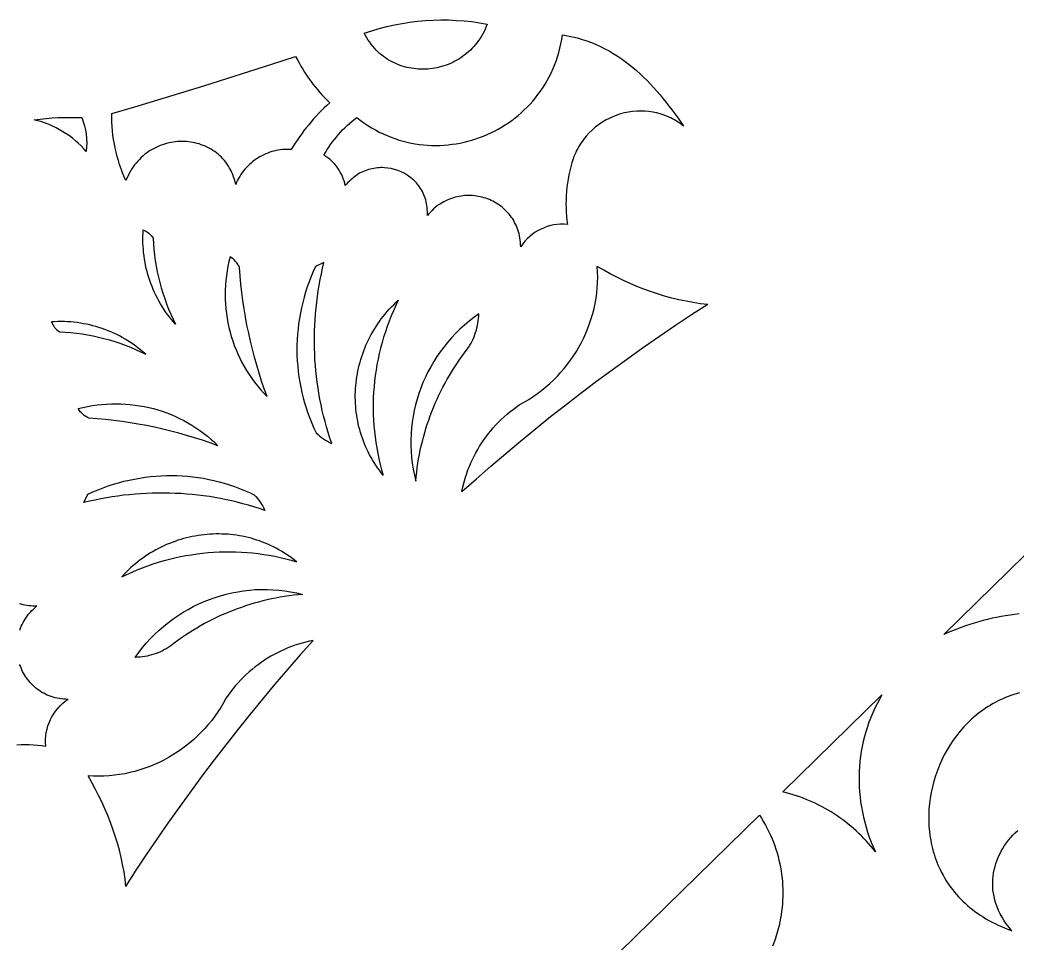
# Model space of a CAD drawing. Extents: x 3927 to 5087, y -513 to 1114.
# Drawn here: x 4305 to 4420.8, y 183.4 to 290.6 of the extents above; entities that cross this region are included whole.
import ezdxf

# ---------------------------------------------------------------- set-up
doc = ezdxf.new("R2010")
doc.units = 0
doc.layers.add('LAYER_1', color=18, linetype='CONTINUOUS')

msp = doc.modelspace()

# ---------------------------------------------------------------- linework, layer by layer
at = {"layer": 'LAYER_1'}
for points in [[(4345, 289.04), (4345.87, 289.33), (4346.75, 289.58), (4347.63, 289.81), (4348.52, 290), (4349.41, 290.17), (4350.3, 290.31), (4351.2, 290.42), (4352.1, 290.5), (4353, 290.55), (4353.9, 290.58), (4354.8, 290.57), (4355.7, 290.53), (4356.6, 290.47), (4357.5, 290.38), (4358.4, 290.25), (4359.29, 290.1), (4359.17, 289.8), (4359.04, 289.51), (4358.91, 289.23), (4358.76, 288.96), (4358.61, 288.69), (4358.45, 288.44), (4358.28, 288.19), (4358.11, 287.95), (4357.92, 287.72), (4357.73, 287.5), (4357.54, 287.29), (4357.33, 287.08), (4357.12, 286.89), (4356.91, 286.7), (4356.69, 286.52), (4356.46, 286.35), (4356.23, 286.19), (4356, 286.04), (4355.76, 285.9), (4355.51, 285.77), (4355.27, 285.64), (4355.01, 285.53), (4354.76, 285.42), (4354.5, 285.33), (4354.24, 285.24), (4353.98, 285.16), (4353.71, 285.09), (4353.45, 285.03), (4353.18, 284.97), (4352.91, 284.93), (4352.64, 284.9), (4352.37, 284.87), (4352.09, 284.86), (4351.82, 284.85), (4351.55, 284.85), (4351.28, 284.87), (4351.01, 284.89), (4350.74, 284.92), (4350.47, 284.96), (4350.2, 285.01), (4349.94, 285.07), (4349.68, 285.14), (4349.41, 285.21), (4349.16, 285.3), (4348.9, 285.4), (4348.65, 285.5), (4348.4, 285.62), (4348.16, 285.74), (4347.92, 285.88), (4347.68, 286.02), (4347.45, 286.17), (4347.23, 286.34), (4347, 286.51), (4346.79, 286.69), (4346.58, 286.88), (4346.38, 287.08), (4346.18, 287.29), (4345.99, 287.52), (4345.8, 287.75), (4345.63, 287.99), (4345.46, 288.24), (4345.3, 288.5), (4345.15, 288.77)], [(4340.31, 274.88), (4340.49, 275.2), (4340.69, 275.51), (4340.89, 275.81), (4341.09, 276.11), (4341.31, 276.41), (4341.53, 276.7), (4341.76, 276.98), (4342, 277.26), (4342.24, 277.53), (4342.49, 277.8), (4342.74, 278.06), (4343.01, 278.31), (4343.28, 278.56), (4343.55, 278.8), (4343.83, 279.03), (4344.12, 279.26), (4344.54, 278.93), (4344.97, 278.62), (4345.4, 278.33), (4345.84, 278.06), (4346.29, 277.8), (4346.74, 277.56), (4347.19, 277.34), (4347.65, 277.14), (4348.11, 276.95), (4348.57, 276.79), (4349.04, 276.63), (4349.51, 276.5), (4349.98, 276.38), (4350.46, 276.28), (4350.93, 276.19), (4351.41, 276.12), (4351.88, 276.07), (4352.36, 276.03), (4352.83, 276.01), (4353.31, 276), (4353.78, 276.01), (4354.26, 276.04), (4354.73, 276.08), (4355.2, 276.13), (4355.67, 276.2), (4356.13, 276.28), (4356.59, 276.38), (4357.05, 276.49), (4357.5, 276.62), (4357.95, 276.76), (4358.4, 276.92), (4358.84, 277.08), (4359.27, 277.27), (4359.7, 277.46), (4360.12, 277.67), (4360.54, 277.89), (4360.95, 278.13), (4361.35, 278.38), (4361.74, 278.64), (4362.13, 278.91), (4362.51, 279.2), (4362.88, 279.49), (4363.24, 279.8), (4363.59, 280.13), (4363.93, 280.46), (4364.26, 280.8), (4364.58, 281.16), (4364.89, 281.53), (4365.18, 281.91), (4365.47, 282.3), (4365.74, 282.7), (4366, 283.11), (4366.25, 283.54), (4366.49, 283.97), (4366.71, 284.41), (4366.92, 284.87), (4367.11, 285.33), (4367.29, 285.8), (4367.45, 286.29), (4367.6, 286.78), (4367.73, 287.28), (4367.84, 287.8), (4367.94, 288.32), (4368.03, 288.85), (4368.62, 288.75), (4369.2, 288.63), (4369.77, 288.49), (4370.32, 288.32), (4370.87, 288.14), (4371.4, 287.94), (4371.93, 287.73), (4372.44, 287.49), (4372.94, 287.24), (4373.43, 286.97), (4373.92, 286.69), (4374.39, 286.39), (4374.85, 286.08), (4375.3, 285.75), (4375.75, 285.41), (4376.18, 285.06), (4376.61, 284.69), (4377.03, 284.32), (4377.44, 283.93), (4377.84, 283.54), (4378.23, 283.13), (4378.61, 282.72), (4378.99, 282.3), (4379.36, 281.87), (4379.73, 281.43), (4380.08, 280.99), (4380.43, 280.54), (4380.77, 280.09), (4381.44, 279.17), (4382.09, 278.24), (4381.88, 278.4), (4381.68, 278.55), (4381.47, 278.7), (4381.25, 278.83), (4381.04, 278.96), (4380.82, 279.08), (4380.6, 279.19), (4380.38, 279.3), (4380.15, 279.4), (4379.92, 279.49), (4379.7, 279.57), (4379.47, 279.65), (4379, 279.78), (4378.53, 279.88), (4378.06, 279.95), (4377.59, 279.99), (4377.11, 280), (4376.64, 279.99), (4376.17, 279.95), (4375.7, 279.88), (4375.23, 279.78), (4374.78, 279.66), (4374.32, 279.51), (4373.88, 279.34), (4373.45, 279.14), (4373.02, 278.92), (4372.61, 278.67), (4372.22, 278.4), (4371.83, 278.11), (4371.47, 277.79), (4371.12, 277.45), (4370.79, 277.08), (4370.48, 276.7), (4370.33, 276.5), (4370.19, 276.29), (4370.05, 276.08), (4369.92, 275.86), (4369.79, 275.64), (4369.67, 275.41), (4369.56, 275.18), (4369.45, 274.94), (4369.35, 274.7), (4369.26, 274.45), (4369.12, 273.98), (4368.99, 273.52), (4368.87, 273.05), (4368.77, 272.57), (4368.68, 272.1), (4368.6, 271.62), (4368.54, 271.14), (4368.49, 270.66), (4368.46, 270.18), (4368.44, 269.7), (4368.43, 269.22), (4368.44, 268.74), (4368.46, 268.26), (4368.49, 267.78), (4368.54, 267.3), (4368.6, 266.82), (4368.2, 266.85), (4367.8, 266.85), (4367.41, 266.82), (4367.02, 266.77), (4366.64, 266.69), (4366.26, 266.58), (4365.89, 266.45), (4365.54, 266.29), (4365.19, 266.11), (4364.85, 265.91), (4364.53, 265.68), (4364.23, 265.43), (4363.93, 265.16), (4363.66, 264.87), (4363.41, 264.56), (4363.17, 264.23), (4363.16, 264.5), (4363.15, 264.76), (4363.12, 265.01), (4363.08, 265.26), (4363.04, 265.51), (4362.98, 265.75), (4362.92, 265.98), (4362.84, 266.21), (4362.76, 266.43), (4362.67, 266.65), (4362.58, 266.86), (4362.47, 267.07), (4362.36, 267.27), (4362.24, 267.46), (4362.11, 267.65), (4361.98, 267.83), (4361.84, 268.01), (4361.69, 268.18), (4361.54, 268.34), (4361.38, 268.5), (4361.22, 268.65), (4361.05, 268.8), (4360.87, 268.93), (4360.69, 269.07), (4360.51, 269.19), (4360.32, 269.31), (4360.13, 269.42), (4359.93, 269.52), (4359.73, 269.62), (4359.53, 269.71), (4359.32, 269.79), (4359.11, 269.86), (4358.9, 269.93), (4358.69, 269.99), (4358.47, 270.04), (4358.25, 270.08), (4358.03, 270.12), (4357.81, 270.15), (4357.59, 270.17), (4357.37, 270.18), (4357.14, 270.18), (4356.92, 270.18), (4356.69, 270.17), (4356.46, 270.15), (4356.24, 270.12), (4356.02, 270.08), (4355.79, 270.04), (4355.57, 269.98), (4355.35, 269.92), (4355.13, 269.85), (4354.91, 269.76), (4354.69, 269.67), (4354.48, 269.58), (4354.26, 269.47), (4354.05, 269.35), (4353.85, 269.22), (4353.64, 269.09), (4353.44, 268.94), (4353.25, 268.79), (4353.05, 268.62), (4352.87, 268.45), (4352.68, 268.26), (4352.5, 268.07), (4352.33, 267.86), (4352.33, 268.11), (4352.33, 268.34), (4352.32, 268.58), (4352.3, 268.81), (4352.27, 269.03), (4352.24, 269.25), (4352.19, 269.47), (4352.14, 269.68), (4352.07, 269.88), (4352, 270.08), (4351.92, 270.28), (4351.84, 270.47), (4351.75, 270.66), (4351.65, 270.84), (4351.54, 271.01), (4351.42, 271.18), (4351.31, 271.35), (4351.18, 271.5), (4351.05, 271.66), (4350.91, 271.8), (4350.77, 271.95), (4350.62, 272.08), (4350.47, 272.21), (4350.31, 272.33), (4350.15, 272.45), (4349.98, 272.56), (4349.64, 272.77), (4349.28, 272.94), (4348.91, 273.09), (4348.53, 273.22), (4348.13, 273.31), (4347.74, 273.38), (4347.34, 273.41), (4347.13, 273.42), (4346.93, 273.42), (4346.73, 273.41), (4346.52, 273.4), (4346.32, 273.37), (4346.12, 273.34), (4345.92, 273.3), (4345.71, 273.26), (4345.51, 273.2), (4345.31, 273.14), (4345.12, 273.06), (4344.92, 272.98), (4344.73, 272.89), (4344.53, 272.8), (4344.35, 272.69), (4344.16, 272.57), (4343.98, 272.45), (4343.79, 272.32), (4343.62, 272.18), (4343.44, 272.02), (4343.27, 271.86), (4343.11, 271.69), (4342.95, 271.52), (4342.79, 271.33), (4342.73, 271.6), (4342.65, 271.88), (4342.56, 272.14), (4342.46, 272.4), (4342.35, 272.66), (4342.22, 272.9), (4342.08, 273.14), (4341.93, 273.37), (4341.76, 273.6), (4341.59, 273.81), (4341.4, 274.02), (4341.2, 274.21), (4340.99, 274.4), (4340.77, 274.57), (4340.55, 274.73)], [(4317.32, 271.91), (4317.12, 272.37), (4316.93, 272.83), (4316.75, 273.3), (4316.59, 273.77), (4316.44, 274.25), (4316.3, 274.73), (4316.18, 275.21), (4316.07, 275.7), (4315.98, 276.19), (4315.89, 276.69), (4315.82, 277.19), (4315.77, 277.69), (4315.73, 278.19), (4315.7, 278.69), (4315.68, 279.2), (4315.68, 279.71), (4318.36, 280.5), (4321.04, 281.3), (4323.71, 282.11), (4326.38, 282.93), (4329.05, 283.77), (4331.71, 284.61), (4334.37, 285.46), (4337.03, 286.33), (4337.23, 285.95), (4337.43, 285.58), (4337.63, 285.22), (4337.85, 284.86), (4338.07, 284.5), (4338.3, 284.15), (4338.54, 283.81), (4338.79, 283.47), (4339.04, 283.13), (4339.3, 282.81), (4339.56, 282.48), (4339.84, 282.16), (4340.12, 281.85), (4340.4, 281.55), (4340.7, 281.25), (4340.99, 280.95), (4340.67, 280.65), (4340.35, 280.35), (4340.03, 280.04), (4339.72, 279.73), (4339.42, 279.4), (4339.12, 279.08), (4338.83, 278.75), (4338.55, 278.41), (4338.27, 278.06), (4338, 277.72), (4337.74, 277.36), (4337.48, 277), (4337.24, 276.64), (4336.99, 276.27), (4336.76, 275.9), (4336.53, 275.52), (4336.27, 275.54), (4336.01, 275.54), (4335.76, 275.54), (4335.51, 275.52), (4335.25, 275.49), (4335, 275.45), (4334.76, 275.41), (4334.51, 275.35), (4334.27, 275.28), (4334.03, 275.21), (4333.79, 275.12), (4333.56, 275.03), (4333.33, 274.92), (4333.1, 274.81), (4332.88, 274.69), (4332.67, 274.56), (4332.46, 274.42), (4332.25, 274.28), (4332.05, 274.12), (4331.86, 273.96), (4331.67, 273.79), (4331.49, 273.61), (4331.31, 273.43), (4331.14, 273.24), (4330.98, 273.04), (4330.83, 272.84), (4330.68, 272.63), (4330.54, 272.41), (4330.41, 272.18), (4330.29, 271.95), (4330.18, 271.72), (4330.07, 271.48), (4330, 271.77), (4329.92, 272.06), (4329.83, 272.34), (4329.73, 272.61), (4329.62, 272.87), (4329.5, 273.12), (4329.37, 273.36), (4329.23, 273.6), (4329.08, 273.82), (4328.93, 274.04), (4328.77, 274.24), (4328.59, 274.44), (4328.42, 274.63), (4328.23, 274.81), (4328.04, 274.98), (4327.84, 275.14), (4327.64, 275.29), (4327.43, 275.43), (4327.21, 275.56), (4326.99, 275.69), (4326.77, 275.8), (4326.54, 275.91), (4326.31, 276.01), (4326.07, 276.09), (4325.83, 276.17), (4325.59, 276.24), (4325.34, 276.3), (4325.1, 276.35), (4324.85, 276.39), (4324.59, 276.42), (4324.34, 276.45), (4324.09, 276.46), (4323.83, 276.46), (4323.58, 276.46), (4323.32, 276.44), (4323.07, 276.42), (4322.81, 276.39), (4322.56, 276.34), (4322.3, 276.29), (4322.05, 276.23), (4321.8, 276.16), (4321.56, 276.08), (4321.31, 275.99), (4321.07, 275.89), (4320.83, 275.78), (4320.6, 275.66), (4320.37, 275.54), (4320.14, 275.4), (4319.91, 275.25), (4319.7, 275.1), (4319.48, 274.93), (4319.28, 274.76), (4319.07, 274.57), (4318.88, 274.38), (4318.69, 274.17), (4318.5, 273.96), (4318.33, 273.74), (4318.16, 273.51), (4318, 273.27), (4317.85, 273.01), (4317.7, 272.75), (4317.57, 272.48), (4317.44, 272.2)], [(4306.66, 278.99), (4307.35, 279.07), (4308.05, 279.14), (4308.75, 279.19), (4309.44, 279.23), (4310.14, 279.25), (4310.83, 279.26), (4311.52, 279.25), (4312.21, 279.23), (4312.37, 278.76), (4312.51, 278.28), (4312.62, 277.8), (4312.7, 277.3), (4312.75, 276.8), (4312.77, 276.3), (4312.76, 275.79), (4312.72, 275.28), (4312.42, 275.61), (4312.11, 275.94), (4311.79, 276.25), (4311.45, 276.55), (4311.11, 276.83), (4310.75, 277.1), (4310.38, 277.36), (4310, 277.6), (4309.61, 277.83), (4309.22, 278.04), (4308.81, 278.24), (4308.4, 278.42), (4307.97, 278.59), (4307.54, 278.74), (4307.1, 278.87)], [(4323.09, 255.23), (4322.84, 255.51), (4322.6, 255.79), (4322.37, 256.09), (4322.15, 256.38), (4321.93, 256.68), (4321.72, 256.99), (4321.52, 257.3), (4321.33, 257.62), (4321.15, 257.94), (4320.98, 258.27), (4320.81, 258.6), (4320.65, 258.93), (4320.5, 259.27), (4320.36, 259.61), (4320.23, 259.95), (4320.1, 260.3), (4319.99, 260.65), (4319.88, 261), (4319.78, 261.36), (4319.69, 261.72), (4319.61, 262.08), (4319.54, 262.44), (4319.48, 262.81), (4319.43, 263.18), (4319.38, 263.55), (4319.35, 263.92), (4319.32, 264.29), (4319.3, 264.67), (4319.3, 265.04), (4319.3, 265.42), (4319.31, 265.8), (4319.33, 266.18), (4319.51, 266.11), (4319.68, 266.02), (4319.84, 265.92), (4319.99, 265.8), (4320.13, 265.67), (4320.26, 265.53), (4320.37, 265.38), (4320.47, 265.22), (4320.51, 264.56), (4320.57, 263.91), (4320.64, 263.26), (4320.73, 262.62), (4320.84, 261.97), (4320.96, 261.34), (4321.1, 260.7), (4321.26, 260.07), (4321.43, 259.45), (4321.62, 258.83), (4321.83, 258.21), (4322.05, 257.6), (4322.28, 257), (4322.54, 256.4), (4322.8, 255.81)], [(4333.71, 246.83), (4333.39, 247.73), (4333.08, 248.64), (4332.79, 249.56), (4332.51, 250.47), (4332.25, 251.4), (4332.01, 252.32), (4331.78, 253.26), (4331.58, 254.19), (4331.38, 255.13), (4331.21, 256.08), (4331.05, 257.03), (4330.91, 257.98), (4330.78, 258.93), (4330.68, 259.89), (4330.59, 260.85), (4330.51, 261.81), (4330.42, 262.01), (4330.31, 262.19), (4330.19, 262.37), (4330.06, 262.53), (4329.92, 262.69), (4329.76, 262.83), (4329.59, 262.96), (4329.41, 263.08), (4329.28, 262.52), (4329.16, 261.97), (4329.07, 261.42), (4328.99, 260.87), (4328.93, 260.31), (4328.88, 259.76), (4328.86, 259.21), (4328.85, 258.65), (4328.86, 258.1), (4328.89, 257.56), (4328.93, 257.01), (4329, 256.47), (4329.08, 255.93), (4329.17, 255.39), (4329.29, 254.86), (4329.42, 254.33), (4329.56, 253.81), (4329.73, 253.29), (4329.91, 252.78), (4330.11, 252.28), (4330.32, 251.78), (4330.55, 251.29), (4330.79, 250.8), (4331.06, 250.32), (4331.33, 249.85), (4331.63, 249.39), (4331.93, 248.94), (4332.26, 248.5), (4332.6, 248.07), (4332.95, 247.64), (4333.32, 247.23)], [(4339.43, 242.62), (4339.63, 242.43), (4339.84, 242.25), (4340.05, 242.08), (4340.27, 241.92), (4340.5, 241.77), (4340.74, 241.64), (4340.98, 241.51), (4341.23, 241.39), (4341.01, 242.02), (4340.81, 242.66), (4340.63, 243.3), (4340.45, 243.94), (4340.28, 244.58), (4340.13, 245.23), (4339.99, 245.88), (4339.86, 246.53), (4339.74, 247.18), (4339.64, 247.84), (4339.54, 248.49), (4339.46, 249.15), (4339.39, 249.81), (4339.33, 250.47), (4339.28, 251.14), (4339.25, 251.8), (4339.23, 252.46), (4339.22, 253.13), (4339.22, 253.79), (4339.23, 254.46), (4339.26, 255.13), (4339.29, 255.79), (4339.34, 256.46), (4339.4, 257.12), (4339.48, 257.79), (4339.56, 258.45), (4339.66, 259.12), (4339.77, 259.78), (4339.89, 260.44), (4340.02, 261.1), (4340.16, 261.76), (4340.32, 262.42), (4339.35, 261.94), (4339.08, 261.35), (4338.83, 260.77), (4338.6, 260.17), (4338.39, 259.57), (4338.19, 258.97), (4338.02, 258.37), (4337.85, 257.76), (4337.71, 257.15), (4337.58, 256.54), (4337.47, 255.92), (4337.38, 255.3), (4337.31, 254.69), (4337.25, 254.07), (4337.21, 253.45), (4337.19, 252.83), (4337.18, 252.21), (4337.19, 251.59), (4337.22, 250.97), (4337.27, 250.35), (4337.33, 249.74), (4337.41, 249.12), (4337.51, 248.51), (4337.62, 247.91), (4337.75, 247.3), (4337.9, 246.7), (4338.07, 246.1), (4338.25, 245.51), (4338.46, 244.92), (4338.67, 244.33), (4338.91, 243.76), (4339.16, 243.18)], [(4347.2, 237.7), (4346.98, 237.99), (4346.76, 238.28), (4346.55, 238.57), (4346.35, 238.86), (4346.15, 239.16), (4345.97, 239.47), (4345.79, 239.77), (4345.62, 240.08), (4345.46, 240.4), (4345.31, 240.71), (4345.16, 241.03), (4345.03, 241.35), (4344.9, 241.67), (4344.78, 242), (4344.67, 242.33), (4344.57, 242.66), (4344.47, 242.99), (4344.39, 243.33), (4344.31, 243.66), (4344.24, 244), (4344.17, 244.34), (4344.12, 244.68), (4344.07, 245.02), (4344.04, 245.36), (4344.01, 245.7), (4343.98, 246.04), (4343.97, 246.39), (4343.96, 246.73), (4343.96, 247.07), (4343.97, 247.42), (4343.99, 247.76), (4344.02, 248.1), (4344.05, 248.45), (4344.09, 248.79), (4344.14, 249.13), (4344.2, 249.47), (4344.26, 249.81), (4344.34, 250.15), (4344.42, 250.48), (4344.51, 250.82), (4344.6, 251.15), (4344.71, 251.48), (4344.82, 251.81), (4344.94, 252.14), (4345.07, 252.47), (4345.2, 252.79), (4345.35, 253.11), (4345.5, 253.43), (4345.66, 253.74), (4345.82, 254.05), (4346, 254.36), (4346.18, 254.67), (4346.37, 254.97), (4346.56, 255.27), (4346.77, 255.56), (4346.98, 255.85), (4347.2, 256.14), (4347.43, 256.42), (4347.66, 256.7), (4347.91, 256.97), (4348.16, 257.24), (4348.42, 257.5), (4348.68, 257.76), (4348.95, 258.02), (4348.67, 257.42), (4348.39, 256.81), (4348.13, 256.2), (4347.89, 255.59), (4347.66, 254.97), (4347.45, 254.35), (4347.25, 253.73), (4347.07, 253.1), (4346.9, 252.46), (4346.74, 251.83), (4346.6, 251.19), (4346.48, 250.55), (4346.37, 249.91), (4346.28, 249.27), (4346.2, 248.62), (4346.14, 247.98), (4346.09, 247.33), (4346.05, 246.68), (4346.04, 246.04), (4346.03, 245.39), (4346.05, 244.74), (4346.08, 244.09), (4346.12, 243.45), (4346.18, 242.8), (4346.25, 242.16), (4346.34, 241.51), (4346.45, 240.87), (4346.57, 240.23), (4346.7, 239.6), (4346.85, 238.96), (4347.02, 238.33)], [(4350.99, 237.02), (4351.03, 237.54), (4351.09, 238.06), (4351.16, 238.57), (4351.23, 239.09), (4351.32, 239.6), (4351.41, 240.11), (4351.51, 240.62), (4351.62, 241.13), (4351.75, 241.63), (4351.88, 242.13), (4352.02, 242.63), (4352.17, 243.13), (4352.32, 243.62), (4352.49, 244.11), (4352.67, 244.6), (4352.85, 245.09), (4353.04, 245.57), (4353.24, 246.05), (4353.46, 246.52), (4353.68, 246.99), (4353.9, 247.46), (4354.14, 247.92), (4354.38, 248.38), (4354.64, 248.84), (4354.9, 249.29), (4355.17, 249.74), (4355.45, 250.18), (4355.74, 250.62), (4356.03, 251.05), (4356.33, 251.48), (4356.65, 251.9), (4356.97, 252.32), (4357.12, 252.55), (4357.26, 252.79), (4357.4, 253.03), (4357.53, 253.27), (4357.64, 253.52), (4357.75, 253.77), (4357.85, 254.03), (4357.94, 254.29), (4358.02, 254.55), (4358.09, 254.81), (4358.15, 255.08), (4358.2, 255.35), (4358.24, 255.62), (4358.28, 255.89), (4358.3, 256.16), (4358.31, 256.43), (4357.73, 256.02), (4357.17, 255.58), (4356.63, 255.12), (4356.11, 254.65), (4355.61, 254.16), (4355.13, 253.65), (4354.67, 253.12), (4354.24, 252.59), (4353.83, 252.03), (4353.43, 251.47), (4353.07, 250.89), (4352.72, 250.29), (4352.4, 249.69), (4352.1, 249.08), (4351.82, 248.45), (4351.57, 247.82), (4351.34, 247.18), (4351.14, 246.53), (4350.96, 245.87), (4350.8, 245.21), (4350.67, 244.54), (4350.57, 243.87), (4350.49, 243.19), (4350.44, 242.51), (4350.41, 241.82), (4350.41, 241.14), (4350.44, 240.45), (4350.49, 239.76), (4350.58, 239.08), (4350.68, 238.39), (4350.82, 237.71)], [(4319.62, 251.76), (4319.34, 252), (4319.05, 252.24), (4318.76, 252.47), (4318.46, 252.7), (4318.16, 252.91), (4317.85, 253.12), (4317.54, 253.32), (4317.22, 253.51), (4316.9, 253.69), (4316.58, 253.87), (4316.25, 254.03), (4315.92, 254.19), (4315.58, 254.34), (4315.24, 254.48), (4314.89, 254.62), (4314.55, 254.74), (4314.19, 254.85), (4313.84, 254.96), (4313.48, 255.06), (4313.13, 255.15), (4312.76, 255.23), (4312.4, 255.3), (4312.03, 255.36), (4311.67, 255.42), (4311.29, 255.46), (4310.92, 255.5), (4310.55, 255.52), (4310.17, 255.54), (4309.8, 255.55), (4309.42, 255.54), (4309.04, 255.53), (4308.66, 255.51), (4308.74, 255.33), (4308.82, 255.16), (4308.93, 255), (4309.04, 254.85), (4309.17, 254.71), (4309.31, 254.59), (4309.46, 254.47), (4309.63, 254.37), (4310.28, 254.33), (4310.93, 254.28), (4311.58, 254.2), (4312.23, 254.11), (4312.87, 254), (4313.51, 253.88), (4314.14, 253.74), (4314.77, 253.58), (4315.4, 253.41), (4316.02, 253.22), (4316.63, 253.02), (4317.24, 252.8), (4317.85, 252.56), (4318.44, 252.31), (4319.03, 252.04)], [(4328.01, 241.13), (4327.11, 241.46), (4326.2, 241.77), (4325.29, 242.06), (4324.37, 242.33), (4323.45, 242.59), (4322.52, 242.83), (4321.59, 243.06), (4320.65, 243.27), (4319.71, 243.46), (4318.76, 243.63), (4317.82, 243.79), (4316.87, 243.93), (4315.91, 244.06), (4314.95, 244.17), (4313.99, 244.26), (4313.03, 244.33), (4312.84, 244.42), (4312.65, 244.53), (4312.48, 244.65), (4312.31, 244.78), (4312.16, 244.93), (4312.02, 245.08), (4311.89, 245.25), (4311.77, 245.43), (4312.32, 245.57), (4312.87, 245.68), (4313.42, 245.78), (4313.98, 245.86), (4314.53, 245.92), (4315.08, 245.96), (4315.64, 245.99), (4316.19, 245.99), (4316.74, 245.98), (4317.29, 245.95), (4317.83, 245.91), (4318.38, 245.85), (4318.91, 245.77), (4319.45, 245.67), (4319.98, 245.56), (4320.51, 245.43), (4321.03, 245.28), (4321.55, 245.12), (4322.06, 244.93), (4322.57, 244.74), (4323.07, 244.52), (4323.56, 244.3), (4324.04, 244.05), (4324.52, 243.79), (4324.99, 243.51), (4325.45, 243.22), (4325.9, 242.91), (4326.34, 242.58), (4326.78, 242.24), (4327.2, 241.89), (4327.61, 241.52)], [(4332.23, 235.41), (4332.41, 235.21), (4332.59, 235.01), (4332.76, 234.79), (4332.92, 234.57), (4333.07, 234.34), (4333.21, 234.11), (4333.33, 233.86), (4333.45, 233.62), (4332.82, 233.83), (4332.18, 234.03), (4331.55, 234.22), (4330.91, 234.39), (4330.26, 234.56), (4329.62, 234.71), (4328.97, 234.85), (4328.32, 234.98), (4327.66, 235.1), (4327.01, 235.21), (4326.35, 235.3), (4325.69, 235.38), (4325.03, 235.45), (4324.37, 235.51), (4323.71, 235.56), (4323.04, 235.59), (4322.38, 235.62), (4321.72, 235.63), (4321.05, 235.63), (4320.38, 235.61), (4319.72, 235.59), (4319.05, 235.55), (4318.39, 235.5), (4317.72, 235.44), (4317.05, 235.37), (4316.39, 235.28), (4315.73, 235.19), (4315.06, 235.08), (4314.4, 234.96), (4313.74, 234.82), (4313.08, 234.68), (4312.43, 234.52), (4312.91, 235.5), (4313.49, 235.76), (4314.08, 236.01), (4314.67, 236.24), (4315.27, 236.45), (4315.87, 236.65), (4316.47, 236.83), (4317.08, 236.99), (4317.69, 237.13), (4318.31, 237.26), (4318.92, 237.37), (4319.54, 237.46), (4320.16, 237.54), (4320.78, 237.59), (4321.4, 237.63), (4322.02, 237.66), (4322.64, 237.66), (4323.25, 237.65), (4323.87, 237.62), (4324.49, 237.58), (4325.11, 237.51), (4325.72, 237.43), (4326.33, 237.34), (4326.94, 237.22), (4327.54, 237.09), (4328.14, 236.94), (4328.74, 236.77), (4329.34, 236.59), (4329.92, 236.39), (4330.51, 236.17), (4331.09, 235.93), (4331.66, 235.68)], [(4337.14, 227.64), (4336.86, 227.87), (4336.57, 228.09), (4336.28, 228.3), (4335.98, 228.5), (4335.68, 228.69), (4335.38, 228.88), (4335.07, 229.05), (4334.76, 229.22), (4334.45, 229.38), (4334.13, 229.53), (4333.81, 229.68), (4333.49, 229.81), (4333.17, 229.94), (4332.84, 230.06), (4332.51, 230.17), (4332.18, 230.28), (4331.85, 230.37), (4331.52, 230.46), (4331.18, 230.54), (4330.84, 230.61), (4330.51, 230.67), (4330.17, 230.72), (4329.83, 230.77), (4329.48, 230.81), (4329.14, 230.84), (4328.8, 230.86), (4328.46, 230.87), (4328.11, 230.88), (4327.77, 230.88), (4327.43, 230.87), (4327.08, 230.85), (4326.74, 230.83), (4326.4, 230.79), (4326.05, 230.75), (4325.71, 230.7), (4325.37, 230.64), (4325.03, 230.58), (4324.7, 230.51), (4324.36, 230.43), (4324.02, 230.34), (4323.69, 230.24), (4323.36, 230.14), (4323.03, 230.02), (4322.7, 229.9), (4322.38, 229.78), (4322.05, 229.64), (4321.73, 229.5), (4321.42, 229.35), (4321.1, 229.19), (4320.79, 229.02), (4320.48, 228.85), (4320.18, 228.67), (4319.87, 228.48), (4319.58, 228.28), (4319.28, 228.07), (4318.99, 227.86), (4318.7, 227.64), (4318.42, 227.41), (4318.14, 227.18), (4317.87, 226.94), (4317.6, 226.69), (4317.34, 226.43), (4317.08, 226.16), (4316.83, 225.89), (4317.43, 226.18), (4318.03, 226.45), (4318.64, 226.71), (4319.25, 226.95), (4319.87, 227.18), (4320.49, 227.39), (4321.12, 227.59), (4321.75, 227.78), (4322.38, 227.95), (4323.01, 228.1), (4323.65, 228.24), (4324.29, 228.36), (4324.93, 228.47), (4325.58, 228.57), (4326.22, 228.64), (4326.87, 228.71), (4327.51, 228.76), (4328.16, 228.79), (4328.81, 228.81), (4329.46, 228.81), (4330.1, 228.8), (4330.75, 228.77), (4331.4, 228.72), (4332.04, 228.67), (4332.69, 228.59), (4333.33, 228.5), (4333.97, 228.4), (4334.61, 228.28), (4335.25, 228.14), (4335.88, 227.99), (4336.51, 227.82)], [(4337.82, 223.86), (4337.3, 223.81), (4336.78, 223.75), (4336.27, 223.69), (4335.75, 223.61), (4335.24, 223.53), (4334.73, 223.43), (4334.22, 223.33), (4333.72, 223.22), (4333.21, 223.1), (4332.71, 222.97), (4332.21, 222.83), (4331.71, 222.68), (4331.22, 222.52), (4330.73, 222.35), (4330.24, 222.18), (4329.76, 221.99), (4329.28, 221.8), (4328.8, 221.6), (4328.32, 221.39), (4327.85, 221.17), (4327.38, 220.94), (4326.92, 220.7), (4326.46, 220.46), (4326, 220.21), (4325.55, 219.94), (4325.11, 219.67), (4324.66, 219.39), (4324.23, 219.11), (4323.79, 218.81), (4323.36, 218.51), (4322.94, 218.2), (4322.52, 217.88), (4322.29, 217.72), (4322.06, 217.58), (4321.82, 217.44), (4321.57, 217.32), (4321.32, 217.2), (4321.07, 217.09), (4320.82, 216.99), (4320.56, 216.9), (4320.3, 216.82), (4320.03, 216.75), (4319.77, 216.69), (4319.5, 216.64), (4319.23, 216.6), (4318.96, 216.57), (4318.68, 216.55), (4318.41, 216.54), (4318.83, 217.12), (4319.26, 217.68), (4319.72, 218.22), (4320.19, 218.74), (4320.69, 219.23), (4321.19, 219.71), (4321.72, 220.17), (4322.26, 220.6), (4322.81, 221.02), (4323.38, 221.41), (4323.96, 221.78), (4324.55, 222.12), (4325.15, 222.45), (4325.77, 222.75), (4326.39, 223.02), (4327.02, 223.27), (4327.67, 223.5), (4328.32, 223.71), (4328.97, 223.89), (4329.64, 224.04), (4330.3, 224.17), (4330.98, 224.27), (4331.66, 224.35), (4332.34, 224.41), (4333.02, 224.43), (4333.71, 224.43), (4334.39, 224.4), (4335.08, 224.35), (4335.77, 224.27), (4336.45, 224.16), (4337.14, 224.02)], [(4405.13, 212.18), (4404.84, 211.67), (4404.56, 211.15), (4404.3, 210.63), (4404.06, 210.1), (4403.83, 209.56), (4403.62, 209.01), (4403.43, 208.46), (4403.26, 207.9), (4403.1, 207.34), (4402.96, 206.78), (4402.84, 206.2), (4402.73, 205.63), (4402.64, 205.05), (4402.57, 204.47), (4402.52, 203.89), (4402.49, 203.3), (4402.47, 202.71), (4402.47, 202.12), (4402.49, 201.53), (4402.52, 200.94), (4402.58, 200.35), (4402.65, 199.76), (4402.74, 199.17), (4402.85, 198.58), (4402.97, 198), (4403.12, 197.41), (4403.28, 196.83), (4403.46, 196.25), (4403.66, 195.67), (4403.88, 195.1), (4404.11, 194.53), (4404.37, 193.96), (4404.11, 194.29), (4403.85, 194.61), (4403.58, 194.92), (4403.3, 195.22), (4403.02, 195.52), (4402.74, 195.82), (4402.44, 196.1), (4402.15, 196.38), (4401.84, 196.66), (4401.53, 196.92), (4401.22, 197.18), (4400.9, 197.43), (4400.57, 197.68), (4400.24, 197.92), (4399.91, 198.15), (4399.57, 198.37), (4399.23, 198.59), (4398.88, 198.8), (4398.53, 199), (4398.17, 199.2), (4397.81, 199.38), (4397.45, 199.56), (4397.08, 199.73), (4396.71, 199.9), (4396.34, 200.05), (4395.96, 200.2), (4395.58, 200.34), (4395.19, 200.47), (4394.81, 200.59), (4394.41, 200.71), (4394.02, 200.81), (4393.63, 200.91)]]:
    msp.add_lwpolyline(points, close=True, dxfattribs=at)
for points in [[(4356.34, 235.79), (4356.42, 236.19), (4356.52, 236.62), (4356.63, 237.05), (4356.76, 237.47), (4356.9, 237.89), (4357.05, 238.31), (4357.21, 238.72), (4357.38, 239.12), (4357.56, 239.52), (4357.76, 239.92), (4357.96, 240.31), (4358.18, 240.7), (4358.4, 241.08), (4358.64, 241.45), (4358.89, 241.81), (4359.15, 242.17), (4359.42, 242.53), (4359.7, 242.87), (4359.99, 243.21), (4360.28, 243.54), (4360.59, 243.86), (4360.91, 244.18), (4361.24, 244.48), (4361.58, 244.78), (4361.92, 245.07), (4362.28, 245.35), (4362.64, 245.62), (4363.01, 245.88), (4363.56, 246.18), (4364.1, 246.5), (4364.62, 246.84), (4365.13, 247.19), (4365.62, 247.56), (4366.1, 247.95), (4366.56, 248.35), (4367, 248.77), (4367.43, 249.2), (4367.84, 249.65), (4368.23, 250.11), (4368.61, 250.58), (4368.97, 251.07), (4369.31, 251.57), (4369.64, 252.07), (4369.94, 252.59), (4370.23, 253.12), (4370.5, 253.66), (4370.75, 254.21), (4370.97, 254.77), (4371.18, 255.33), (4371.37, 255.9), (4371.54, 256.48), (4371.69, 257.07), (4371.81, 257.66), (4371.92, 258.26), (4372, 258.86), (4372.06, 259.47), (4372.1, 260.08), (4372.11, 260.69), (4372.1, 261.31), (4372.07, 261.93)], [(4384.9, 257.52), (4384.05, 257.62), (4383.21, 257.75), (4382.37, 257.9), (4381.54, 258.08), (4380.71, 258.28), (4379.89, 258.5), (4379.07, 258.75), (4378.26, 259.02), (4377.46, 259.32), (4376.66, 259.63), (4375.88, 259.96), (4375.1, 260.32), (4374.33, 260.69), (4373.57, 261.09), (4372.82, 261.5), (4372.07, 261.93)], [(4356.34, 235.8), (4358.02, 237.29), (4359.72, 238.77), (4361.43, 240.23), (4363.15, 241.67), (4364.89, 243.1), (4366.64, 244.5), (4368.41, 245.89), (4370.19, 247.26), (4371.98, 248.62), (4373.79, 249.95), (4375.61, 251.27), (4377.44, 252.57), (4379.29, 253.85), (4381.15, 255.11), (4383.02, 256.36), (4384.9, 257.58)], [(4421.08, 221.59), (4420.55, 221.53), (4420.02, 221.46), (4419.49, 221.38), (4418.96, 221.29), (4418.44, 221.19), (4417.91, 221.08), (4417.39, 220.95), (4416.87, 220.82), (4416.36, 220.68), (4415.84, 220.53), (4415.33, 220.37), (4414.82, 220.2), (4414.32, 220.02), (4413.82, 219.83), (4413.32, 219.63), (4412.82, 219.42), (4412.33, 219.2), (4436.77, 243.17)], [(4305, 219.72), (4305.08, 219.94), (4305.17, 220.15), (4305.27, 220.37), (4305.38, 220.58), (4305.49, 220.79), (4305.62, 221), (4305.76, 221.2), (4305.9, 221.4), (4306.06, 221.6), (4306.22, 221.79), (4306.4, 221.98), (4306.58, 222.16), (4306.77, 222.34), (4306.98, 222.52), (4306.74, 222.51), (4306.5, 222.51), (4306.27, 222.52), (4306.04, 222.54), (4305.81, 222.57), (4305.59, 222.61), (4305.38, 222.65), (4305.17, 222.71), (4304.96, 222.77)], [(4339.05, 218.5), (4338.66, 218.42), (4338.22, 218.32), (4337.8, 218.21), (4337.37, 218.08), (4336.95, 217.95), (4336.54, 217.8), (4336.13, 217.64), (4335.72, 217.47), (4335.32, 217.28), (4334.92, 217.09), (4334.53, 216.88), (4334.15, 216.67), (4333.77, 216.44), (4333.4, 216.2), (4333.03, 215.95), (4332.67, 215.69), (4332.32, 215.43), (4331.97, 215.15), (4331.63, 214.86), (4331.3, 214.56), (4330.98, 214.25), (4330.66, 213.93), (4330.36, 213.6), (4330.06, 213.27), (4329.77, 212.92), (4329.49, 212.57), (4329.22, 212.2), (4328.96, 211.83), (4328.66, 211.28), (4328.34, 210.74), (4328.01, 210.22), (4327.65, 209.72), (4327.28, 209.22), (4326.89, 208.75), (4326.49, 208.29), (4326.07, 207.84), (4325.64, 207.42), (4325.19, 207), (4324.73, 206.61), (4324.26, 206.23), (4323.78, 205.87), (4323.28, 205.53), (4322.77, 205.21), (4322.25, 204.9), (4321.72, 204.61), (4321.18, 204.35), (4320.63, 204.1), (4320.08, 203.87), (4319.51, 203.66), (4318.94, 203.47), (4318.36, 203.3), (4317.77, 203.16), (4317.18, 203.03), (4316.58, 202.93), (4315.98, 202.85), (4315.38, 202.78), (4314.76, 202.75), (4314.15, 202.73), (4313.54, 202.74), (4312.92, 202.77)], [(4339.05, 218.51), (4337.55, 216.82), (4336.07, 215.13), (4334.62, 213.42), (4333.17, 211.69), (4331.75, 209.95), (4330.34, 208.2), (4328.95, 206.43), (4327.58, 204.65), (4326.23, 202.86), (4324.89, 201.05), (4323.57, 199.23), (4322.27, 197.4), (4320.99, 195.55), (4319.73, 193.69), (4318.49, 191.82), (4317.26, 189.94)], [(4304.66, 206.39), (4305.14, 206.41), (4305.62, 206.41), (4306.1, 206.41), (4306.58, 206.39), (4307.06, 206.35), (4307.54, 206.31), (4308.02, 206.25), (4307.99, 206.64), (4307.99, 207.04), (4308.02, 207.43), (4308.07, 207.82), (4308.16, 208.21), (4308.26, 208.58), (4308.4, 208.95), (4308.55, 209.31), (4308.73, 209.65), (4308.94, 209.99), (4309.16, 210.31), (4309.41, 210.62), (4309.68, 210.91), (4309.97, 211.18), (4310.28, 211.44), (4310.61, 211.67), (4310.35, 211.68), (4310.09, 211.7), (4309.83, 211.72), (4309.58, 211.76), (4309.34, 211.81), (4309.1, 211.86), (4308.86, 211.93), (4308.63, 212), (4308.41, 212.08), (4308.19, 212.17), (4307.98, 212.27), (4307.77, 212.37), (4307.57, 212.48), (4307.38, 212.6), (4307.19, 212.73), (4307.01, 212.87), (4306.83, 213.01), (4306.66, 213.15), (4306.5, 213.3), (4306.34, 213.46), (4306.19, 213.63), (4306.05, 213.8), (4305.91, 213.97), (4305.78, 214.15), (4305.65, 214.33), (4305.54, 214.52), (4305.43, 214.71), (4305.32, 214.91), (4305.23, 215.11), (4305.14, 215.31), (4305.06, 215.52), (4304.98, 215.73)], [(4421.09, 212.41), (4420.76, 212.31), (4420.43, 212.22), (4420.11, 212.11), (4419.79, 211.99), (4419.47, 211.87), (4419.16, 211.74), (4418.86, 211.6), (4418.56, 211.45), (4418.26, 211.3), (4417.97, 211.13), (4417.68, 210.97), (4417.4, 210.79), (4417.12, 210.61), (4416.85, 210.42), (4416.58, 210.23), (4416.32, 210.03), (4416.07, 209.82), (4415.81, 209.61), (4415.57, 209.39), (4415.33, 209.16), (4415.09, 208.93), (4414.64, 208.46), (4414.2, 207.96), (4413.79, 207.45), (4413.4, 206.92), (4413.03, 206.37), (4412.69, 205.8), (4412.37, 205.22), (4412.08, 204.63), (4411.81, 204.03), (4411.56, 203.41), (4411.34, 202.79), (4411.15, 202.15), (4410.98, 201.51), (4410.84, 200.86), (4410.73, 200.21), (4410.64, 199.56), (4410.59, 198.9), (4410.56, 198.24), (4410.56, 197.58), (4410.58, 196.92), (4410.64, 196.27), (4410.68, 195.94), (4410.73, 195.62), (4410.79, 195.29), (4410.85, 194.97), (4410.92, 194.65), (4411, 194.33), (4411.08, 194.01), (4411.18, 193.69), (4411.28, 193.38), (4411.39, 193.06), (4411.51, 192.75), (4411.63, 192.45), (4411.77, 192.14), (4411.91, 191.84), (4412.06, 191.54), (4412.22, 191.24), (4412.39, 190.95), (4412.56, 190.66), (4412.75, 190.37), (4412.94, 190.09), (4413.14, 189.81), (4413.35, 189.54), (4413.57, 189.27), (4413.79, 189), (4414.03, 188.74), (4414.27, 188.48), (4414.53, 188.23), (4414.79, 187.98), (4415.06, 187.74), (4415.34, 187.5), (4415.63, 187.27), (4415.93, 187.04), (4416.23, 186.82), (4416.55, 186.6), (4416.88, 186.39), (4417.21, 186.19), (4417.55, 185.99), (4417.91, 185.8), (4418.27, 185.62), (4418.64, 185.44), (4419.03, 185.27), (4419.42, 185.1), (4419.82, 184.95), (4420.23, 184.8), (4419.9, 185.18), (4419.6, 185.57), (4419.33, 185.96), (4419.08, 186.36), (4418.86, 186.76), (4418.67, 187.16), (4418.5, 187.56), (4418.36, 187.96), (4418.24, 188.36), (4418.14, 188.76), (4418.07, 189.16), (4418.02, 189.55), (4417.99, 189.95), (4417.99, 190.34), (4418, 190.73), (4418.04, 191.12), (4418.09, 191.5), (4418.16, 191.88), (4418.26, 192.26), (4418.37, 192.62), (4418.49, 192.99), (4418.64, 193.34), (4418.8, 193.69), (4418.98, 194.03), (4419.17, 194.36), (4419.37, 194.69), (4419.6, 195), (4419.83, 195.31), (4420.08, 195.61), (4420.34, 195.89), (4420.61, 196.17), (4420.89, 196.43)], [(4317.32, 189.95), (4317.22, 190.79), (4317.1, 191.64), (4316.94, 192.47), (4316.77, 193.31), (4316.56, 194.14), (4316.34, 194.96), (4316.09, 195.77), (4315.82, 196.58), (4315.53, 197.38), (4315.21, 198.18), (4314.88, 198.97), (4314.52, 199.75), (4314.15, 200.52), (4313.76, 201.28), (4313.35, 202.03), (4312.92, 202.77)], [(4333.17, 141.72), (4390.89, 198.23), (4391.13, 197.85), (4391.37, 197.46), (4391.59, 197.07), (4391.8, 196.68), (4392, 196.28), (4392.18, 195.88), (4392.36, 195.48), (4392.52, 195.07), (4392.67, 194.66), (4392.81, 194.25), (4392.94, 193.84), (4393.06, 193.42), (4393.16, 193), (4393.26, 192.58), (4393.34, 192.16), (4393.41, 191.74), (4393.47, 191.32), (4393.52, 190.89), (4393.56, 190.47), (4393.58, 190.05), (4393.6, 189.62), (4393.6, 189.2), (4393.6, 188.77), (4393.58, 188.35), (4393.56, 187.92), (4393.52, 187.5), (4393.47, 187.08), (4393.41, 186.66), (4393.34, 186.24), (4393.26, 185.83), (4393.17, 185.41), (4393.07, 185), (4392.96, 184.59), (4392.84, 184.19), (4392.71, 183.78), (4392.57, 183.38), (4392.42, 182.99)]]:
    msp.add_lwpolyline(points, dxfattribs=at)

doc.saveas('drawing.dxf')
